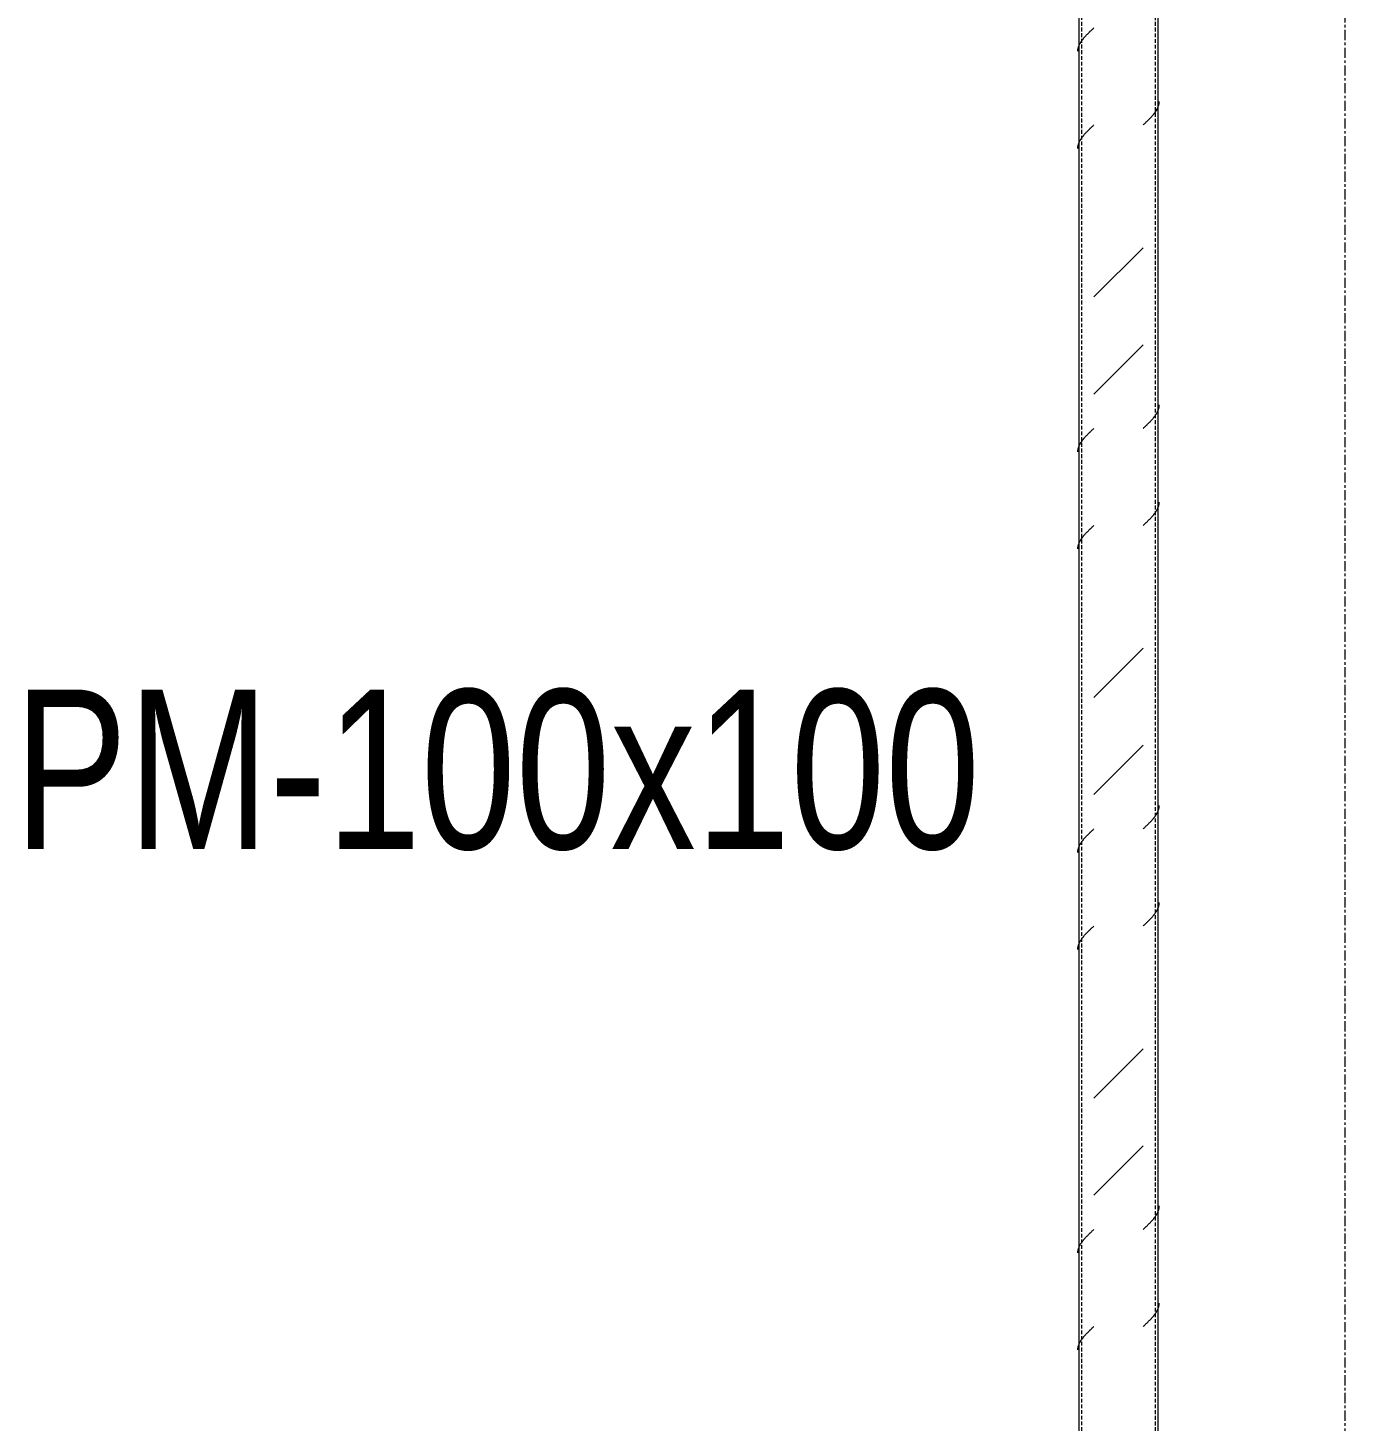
# Model space of a CAD drawing. Header units: centimetres. Extents: x -6111 to 13767, y -285 to 1600.
# Drawn here: x 10729.4 to 10894.8, y 174.1 to 349.1 of the extents above; entities that cross this region are included whole.
import ezdxf

# ---------------------------------------------------------------- set-up
doc = ezdxf.new("R2010")
doc.units = ezdxf.units.CM
doc.linetypes.add('Grid Line', pattern=[2.2225, 1.27, -0.3175, 0.3175, -0.3175])
doc.linetypes.add('Hidden', pattern=[0.714375, 0.47625, -0.238125])
for name, color, linetype, lineweight in [('S-COLS', 7, 'Continuous', 9), ('S-COLS-IDEN', 7, 'Continuous', 9), ('S-GRID', 7, 'Continuous', 9)]:
    doc.layers.add(name, color=color, linetype=linetype, lineweight=lineweight)
doc.styles.add('Century Gothic_2', font='GOTHIC.TTF', dxfattribs={"width": 0.8, "height": 20})

# ---------------------------------------------------------------- blocks, each defined once
blk = doc.blocks.new('FP_113-Elevación Eje 5')
at = {"layer": 'S-COLS'}
blk.add_line((-2572.12, 0), (-2572.12, 505.93), dxfattribs=at)
at = {"layer": 'S-COLS', "color": 9, "true_color": 0xc0c0c0}
for p, q in [((-2572.07, 339.34), (-2572.06, 339.39)), ((-2572.06, 339.39), (-2572.05, 339.44)), ((-2572.05, 339.44), (-2572.04, 339.48)), ((-2572.04, 339.48), (-2572.03, 339.53)), ((-2572.03, 339.53), (-2572.02, 339.58)), ((-2572.02, 339.62), (-2572.01, 339.67)), ((-2572.02, 339.58), (-2572.02, 339.62)), ((-2572.01, 339.72), (-2572, 339.76)), ((-2572.01, 339.67), (-2572.01, 339.72)), ((-2572, 339.76), (-2572, 339.81)), ((-2573.25, 337.61), (-2573.2, 337.66)), ((-2573.2, 337.66), (-2573.16, 337.71)), ((-2573.16, 337.71), (-2573.11, 337.75)), ((-2573.11, 337.75), (-2573.07, 337.8)), ((-2573.07, 337.8), (-2573.03, 337.85)), ((-2573.03, 337.85), (-2572.98, 337.89)), ((-2572.98, 337.89), (-2572.94, 337.94)), ((-2572.94, 337.94), (-2572.9, 337.99)), ((-2572.9, 337.99), (-2572.86, 338.03)), ((-2572.86, 338.03), (-2572.82, 338.08)), ((-2572.82, 338.08), (-2572.78, 338.13)), ((-2572.78, 338.13), (-2572.74, 338.17)), ((-2572.74, 338.17), (-2572.7, 338.22)), ((-2572.7, 338.22), (-2572.67, 338.27)), ((-2572.67, 338.27), (-2572.63, 338.31)), ((-2572.63, 338.31), (-2572.59, 338.36)), ((-2572.59, 338.36), (-2572.56, 338.41)), ((-2572.56, 338.41), (-2572.53, 338.45)), ((-2572.53, 338.45), (-2572.49, 338.5)), ((-2572.49, 338.5), (-2572.46, 338.55)), ((-2572.46, 338.55), (-2572.43, 338.59)), ((-2572.43, 338.59), (-2572.4, 338.64)), ((-2572.4, 338.64), (-2572.37, 338.69)), ((-2572.37, 338.69), (-2572.34, 338.73)), ((-2572.34, 338.73), (-2572.32, 338.78)), ((-2572.32, 338.78), (-2572.29, 338.83)), ((-2572.29, 338.83), (-2572.26, 338.87)), ((-2572.26, 338.87), (-2572.24, 338.92)), ((-2572.24, 338.92), (-2572.22, 338.97)), ((-2572.22, 338.97), (-2572.2, 339.02)), ((-2572.2, 339.02), (-2572.17, 339.06)), ((-2572.17, 339.06), (-2572.16, 339.11)), ((-2572.16, 339.11), (-2572.14, 339.16)), ((-2572.14, 339.16), (-2572.12, 339.2)), ((-2572.12, 339.2), (-2572.1, 339.25)), ((-2572.1, 339.25), (-2572.09, 339.3)), ((-2572.09, 339.3), (-2572.07, 339.34)), ((-2574.02, 336.86), (-2573.97, 336.91)), ((-2573.97, 336.91), (-2573.92, 336.96)), ((-2573.92, 336.96), (-2573.87, 337)), ((-2573.87, 337), (-2573.82, 337.05)), ((-2573.82, 337.05), (-2573.78, 337.1)), ((-2573.78, 337.1), (-2573.73, 337.14)), ((-2573.73, 337.14), (-2573.68, 337.19)), ((-2573.68, 337.19), (-2573.63, 337.24)), ((-2573.63, 337.24), (-2573.58, 337.29)), ((-2573.58, 337.29), (-2573.53, 337.33)), ((-2573.53, 337.33), (-2573.48, 337.38)), ((-2573.48, 337.38), (-2573.44, 337.43)), ((-2573.44, 337.43), (-2573.39, 337.47)), ((-2573.39, 337.47), (-2573.34, 337.52)), ((-2573.34, 337.52), (-2573.3, 337.57)), ((-2573.3, 337.57), (-2573.25, 337.61)), ((-2572.22, 300.87), (-2572.2, 300.92)), ((-2572.2, 300.92), (-2572.17, 300.96)), ((-2572.17, 300.96), (-2572.16, 301.01)), ((-2572.16, 301.01), (-2572.14, 301.06)), ((-2572.14, 301.06), (-2572.12, 301.1)), ((-2572.12, 301.1), (-2572.1, 301.15)), ((-2572.1, 301.15), (-2572.09, 301.2)), ((-2572.09, 301.2), (-2572.07, 301.24)), ((-2572.07, 301.24), (-2572.06, 301.29)), ((-2572.06, 301.29), (-2572.05, 301.34)), ((-2572.05, 301.34), (-2572.04, 301.38)), ((-2572.04, 301.38), (-2572.03, 301.43)), ((-2572.03, 301.43), (-2572.02, 301.48)), ((-2572.02, 301.52), (-2572.01, 301.57)), ((-2572.02, 301.48), (-2572.02, 301.52)), ((-2572.01, 301.62), (-2572, 301.66)), ((-2572.01, 301.57), (-2572.01, 301.62)), ((-2572, 301.66), (-2572, 301.71)), ((-2573.63, 299.14), (-2573.58, 299.19)), ((-2573.58, 299.19), (-2573.53, 299.23)), ((-2573.53, 299.23), (-2573.48, 299.28)), ((-2573.48, 299.28), (-2573.44, 299.33)), ((-2573.44, 299.33), (-2573.39, 299.37)), ((-2573.39, 299.37), (-2573.34, 299.42)), ((-2573.34, 299.42), (-2573.3, 299.47)), ((-2573.3, 299.47), (-2573.25, 299.51)), ((-2573.25, 299.51), (-2573.2, 299.56)), ((-2573.2, 299.56), (-2573.16, 299.61)), ((-2573.16, 299.61), (-2573.11, 299.65)), ((-2573.11, 299.65), (-2573.07, 299.7)), ((-2573.07, 299.7), (-2573.03, 299.75)), ((-2573.03, 299.75), (-2572.98, 299.79)), ((-2572.98, 299.79), (-2572.94, 299.84)), ((-2572.94, 299.84), (-2572.9, 299.89)), ((-2572.9, 299.89), (-2572.86, 299.93)), ((-2572.86, 299.93), (-2572.82, 299.98)), ((-2572.82, 299.98), (-2572.78, 300.03)), ((-2572.78, 300.03), (-2572.74, 300.07)), ((-2572.74, 300.07), (-2572.7, 300.12)), ((-2572.7, 300.12), (-2572.67, 300.17)), ((-2572.67, 300.17), (-2572.63, 300.21)), ((-2572.63, 300.21), (-2572.59, 300.26)), ((-2572.59, 300.26), (-2572.56, 300.31)), ((-2572.56, 300.31), (-2572.53, 300.35)), ((-2572.53, 300.35), (-2572.49, 300.4)), ((-2572.49, 300.4), (-2572.46, 300.45)), ((-2572.46, 300.45), (-2572.43, 300.49)), ((-2572.43, 300.49), (-2572.4, 300.54)), ((-2572.4, 300.54), (-2572.37, 300.59)), ((-2572.37, 300.59), (-2572.34, 300.63)), ((-2572.34, 300.63), (-2572.32, 300.68)), ((-2572.32, 300.68), (-2572.29, 300.73)), ((-2572.29, 300.73), (-2572.26, 300.77)), ((-2572.26, 300.77), (-2572.24, 300.82)), ((-2572.24, 300.82), (-2572.22, 300.87)), ((-2574.02, 298.76), (-2573.97, 298.81)), ((-2573.97, 298.81), (-2573.92, 298.86)), ((-2573.92, 298.86), (-2573.87, 298.9)), ((-2573.87, 298.9), (-2573.82, 298.95)), ((-2573.82, 298.95), (-2573.78, 299)), ((-2573.78, 299), (-2573.73, 299.04)), ((-2573.73, 299.04), (-2573.68, 299.09)), ((-2573.68, 299.09), (-2573.63, 299.14)), ((-2572.24, 288.63), (-2572.22, 288.68)), ((-2572.22, 288.68), (-2572.2, 288.73)), ((-2572.2, 288.73), (-2572.17, 288.77)), ((-2572.17, 288.77), (-2572.16, 288.82)), ((-2572.16, 288.82), (-2572.14, 288.87)), ((-2572.14, 288.87), (-2572.12, 288.91)), ((-2572.12, 288.91), (-2572.1, 288.96)), ((-2572.1, 288.96), (-2572.09, 289.01)), ((-2572.09, 289.01), (-2572.07, 289.05)), ((-2572.07, 289.05), (-2572.06, 289.1)), ((-2572.06, 289.1), (-2572.05, 289.15)), ((-2572.05, 289.15), (-2572.04, 289.19)), ((-2572.04, 289.19), (-2572.03, 289.24)), ((-2572.03, 289.24), (-2572.02, 289.29)), ((-2572.02, 289.33), (-2572.01, 289.38)), ((-2572.02, 289.29), (-2572.02, 289.33)), ((-2572.01, 289.43), (-2572, 289.47)), ((-2572.01, 289.38), (-2572.01, 289.43)), ((-2572, 289.47), (-2572, 289.52)), ((-2573.73, 286.86), (-2573.68, 286.9)), ((-2573.68, 286.9), (-2573.63, 286.95)), ((-2573.63, 286.95), (-2573.58, 287)), ((-2573.58, 287), (-2573.53, 287.04)), ((-2573.53, 287.04), (-2573.48, 287.09)), ((-2573.48, 287.09), (-2573.44, 287.14)), ((-2573.44, 287.14), (-2573.39, 287.18)), ((-2573.39, 287.18), (-2573.34, 287.23)), ((-2573.34, 287.23), (-2573.3, 287.28)), ((-2573.3, 287.28), (-2573.25, 287.32)), ((-2573.25, 287.32), (-2573.2, 287.37)), ((-2573.2, 287.37), (-2573.16, 287.42)), ((-2573.16, 287.42), (-2573.11, 287.46)), ((-2573.11, 287.46), (-2573.07, 287.51)), ((-2573.07, 287.51), (-2573.03, 287.56)), ((-2573.03, 287.56), (-2572.98, 287.6)), ((-2572.98, 287.6), (-2572.94, 287.65)), ((-2572.94, 287.65), (-2572.9, 287.7)), ((-2572.9, 287.7), (-2572.86, 287.74)), ((-2572.86, 287.74), (-2572.82, 287.79)), ((-2572.82, 287.79), (-2572.78, 287.84)), ((-2572.78, 287.84), (-2572.74, 287.88)), ((-2572.74, 287.88), (-2572.7, 287.93)), ((-2572.7, 287.93), (-2572.67, 287.98)), ((-2572.67, 287.98), (-2572.63, 288.02)), ((-2572.63, 288.02), (-2572.59, 288.07)), ((-2572.59, 288.07), (-2572.56, 288.12)), ((-2572.56, 288.12), (-2572.53, 288.16)), ((-2572.53, 288.16), (-2572.49, 288.21)), ((-2572.49, 288.21), (-2572.46, 288.26)), ((-2572.46, 288.26), (-2572.43, 288.3)), ((-2572.43, 288.3), (-2572.4, 288.35)), ((-2572.4, 288.35), (-2572.37, 288.4)), ((-2572.37, 288.4), (-2572.34, 288.45)), ((-2572.34, 288.45), (-2572.32, 288.49)), ((-2572.32, 288.49), (-2572.29, 288.54)), ((-2572.29, 288.54), (-2572.26, 288.59)), ((-2572.26, 288.59), (-2572.24, 288.63)), ((-2574.02, 286.57), (-2573.97, 286.62)), ((-2573.97, 286.62), (-2573.92, 286.67)), ((-2573.92, 286.67), (-2573.87, 286.72)), ((-2573.87, 286.72), (-2573.82, 286.76)), ((-2573.82, 286.76), (-2573.78, 286.81)), ((-2573.78, 286.81), (-2573.73, 286.86)), ((-2572.46, 250.16), (-2572.43, 250.2)), ((-2572.43, 250.2), (-2572.4, 250.25)), ((-2572.4, 250.25), (-2572.37, 250.3)), ((-2572.37, 250.3), (-2572.34, 250.35)), ((-2572.34, 250.35), (-2572.32, 250.39)), ((-2572.32, 250.39), (-2572.29, 250.44)), ((-2572.29, 250.44), (-2572.26, 250.49)), ((-2572.26, 250.49), (-2572.24, 250.53)), ((-2572.24, 250.53), (-2572.22, 250.58)), ((-2572.22, 250.58), (-2572.2, 250.63)), ((-2572.2, 250.63), (-2572.17, 250.67)), ((-2572.17, 250.67), (-2572.16, 250.72)), ((-2572.16, 250.72), (-2572.14, 250.77)), ((-2572.14, 250.77), (-2572.12, 250.81)), ((-2572.12, 250.81), (-2572.1, 250.86)), ((-2572.1, 250.86), (-2572.09, 250.91)), ((-2572.09, 250.91), (-2572.07, 250.95)), ((-2572.07, 250.95), (-2572.06, 251)), ((-2572.06, 251), (-2572.05, 251.05)), ((-2572.05, 251.05), (-2572.04, 251.09)), ((-2572.04, 251.09), (-2572.03, 251.14)), ((-2572.03, 251.14), (-2572.02, 251.19)), ((-2572.02, 251.23), (-2572.01, 251.28)), ((-2572.02, 251.19), (-2572.02, 251.23)), ((-2572.01, 251.33), (-2572, 251.37)), ((-2572.01, 251.28), (-2572.01, 251.33)), ((-2572, 251.37), (-2572, 251.42)), ((-2574.02, 248.47), (-2573.97, 248.52)), ((-2573.97, 248.52), (-2573.92, 248.57)), ((-2573.92, 248.57), (-2573.87, 248.62)), ((-2573.87, 248.62), (-2573.82, 248.66)), ((-2573.82, 248.66), (-2573.78, 248.71)), ((-2573.78, 248.71), (-2573.73, 248.76)), ((-2573.73, 248.76), (-2573.68, 248.8)), ((-2573.68, 248.8), (-2573.63, 248.85)), ((-2573.63, 248.85), (-2573.58, 248.9)), ((-2573.58, 248.9), (-2573.53, 248.94)), ((-2573.53, 248.94), (-2573.48, 248.99)), ((-2573.48, 248.99), (-2573.44, 249.04)), ((-2573.44, 249.04), (-2573.39, 249.08)), ((-2573.39, 249.08), (-2573.34, 249.13)), ((-2573.34, 249.13), (-2573.3, 249.18)), ((-2573.3, 249.18), (-2573.25, 249.22)), ((-2573.25, 249.22), (-2573.2, 249.27)), ((-2573.2, 249.27), (-2573.16, 249.32)), ((-2573.16, 249.32), (-2573.11, 249.36)), ((-2573.11, 249.36), (-2573.07, 249.41)), ((-2573.07, 249.41), (-2573.03, 249.46)), ((-2573.03, 249.46), (-2572.98, 249.5)), ((-2572.98, 249.5), (-2572.94, 249.55)), ((-2572.94, 249.55), (-2572.9, 249.6)), ((-2572.9, 249.6), (-2572.86, 249.64)), ((-2572.86, 249.64), (-2572.82, 249.69)), ((-2572.82, 249.69), (-2572.78, 249.74)), ((-2572.78, 249.74), (-2572.74, 249.78)), ((-2572.74, 249.78), (-2572.7, 249.83)), ((-2572.7, 249.83), (-2572.67, 249.88)), ((-2572.67, 249.88), (-2572.63, 249.92)), ((-2572.63, 249.92), (-2572.59, 249.97)), ((-2572.59, 249.97), (-2572.56, 250.02)), ((-2572.56, 250.02), (-2572.53, 250.06)), ((-2572.53, 250.06), (-2572.49, 250.11)), ((-2572.49, 250.11), (-2572.46, 250.16)), ((-2572.53, 237.88), (-2572.49, 237.92)), ((-2572.49, 237.92), (-2572.46, 237.97)), ((-2572.46, 237.97), (-2572.43, 238.02)), ((-2572.43, 238.02), (-2572.4, 238.06)), ((-2572.4, 238.06), (-2572.37, 238.11)), ((-2572.37, 238.11), (-2572.34, 238.16)), ((-2572.34, 238.16), (-2572.32, 238.2)), ((-2572.32, 238.2), (-2572.29, 238.25)), ((-2572.29, 238.25), (-2572.26, 238.3)), ((-2572.26, 238.3), (-2572.24, 238.34)), ((-2572.24, 238.34), (-2572.22, 238.39)), ((-2572.22, 238.39), (-2572.2, 238.44)), ((-2572.2, 238.44), (-2572.17, 238.48)), ((-2572.17, 238.48), (-2572.16, 238.53)), ((-2572.16, 238.53), (-2572.14, 238.58)), ((-2572.14, 238.58), (-2572.12, 238.62)), ((-2572.12, 238.62), (-2572.1, 238.67)), ((-2572.1, 238.67), (-2572.09, 238.72)), ((-2572.09, 238.72), (-2572.07, 238.76)), ((-2572.07, 238.76), (-2572.06, 238.81)), ((-2572.06, 238.81), (-2572.05, 238.86)), ((-2572.05, 238.86), (-2572.04, 238.9)), ((-2572.04, 238.9), (-2572.03, 238.95)), ((-2572.03, 238.95), (-2572.02, 239)), ((-2572.02, 239.04), (-2572.01, 239.09)), ((-2572.02, 239), (-2572.02, 239.04)), ((-2572.01, 239.14), (-2572, 239.18)), ((-2572.01, 239.09), (-2572.01, 239.14)), ((-2572, 239.18), (-2572, 239.23)), ((-2574.02, 236.29), (-2573.97, 236.33)), ((-2573.97, 236.33), (-2573.92, 236.38)), ((-2573.92, 236.38), (-2573.87, 236.43)), ((-2573.87, 236.43), (-2573.82, 236.47)), ((-2573.82, 236.47), (-2573.78, 236.52)), ((-2573.78, 236.52), (-2573.73, 236.57)), ((-2573.73, 236.57), (-2573.68, 236.61)), ((-2573.68, 236.61), (-2573.63, 236.66)), ((-2573.63, 236.66), (-2573.58, 236.71)), ((-2573.58, 236.71), (-2573.53, 236.75)), ((-2573.53, 236.75), (-2573.48, 236.8)), ((-2573.48, 236.8), (-2573.44, 236.85)), ((-2573.44, 236.85), (-2573.39, 236.89)), ((-2573.39, 236.89), (-2573.34, 236.94)), ((-2573.34, 236.94), (-2573.3, 236.99)), ((-2573.3, 236.99), (-2573.25, 237.03)), ((-2573.25, 237.03), (-2573.2, 237.08)), ((-2573.2, 237.08), (-2573.16, 237.13)), ((-2573.16, 237.13), (-2573.11, 237.17)), ((-2573.11, 237.17), (-2573.07, 237.22)), ((-2573.07, 237.22), (-2573.03, 237.27)), ((-2573.03, 237.27), (-2572.98, 237.31)), ((-2572.98, 237.31), (-2572.94, 237.36)), ((-2572.94, 237.36), (-2572.9, 237.41)), ((-2572.9, 237.41), (-2572.86, 237.45)), ((-2572.86, 237.45), (-2572.82, 237.5)), ((-2572.82, 237.5), (-2572.78, 237.55)), ((-2572.78, 237.55), (-2572.74, 237.59)), ((-2572.74, 237.59), (-2572.7, 237.64)), ((-2572.7, 237.64), (-2572.67, 237.69)), ((-2572.67, 237.69), (-2572.63, 237.73)), ((-2572.63, 237.73), (-2572.59, 237.78)), ((-2572.59, 237.78), (-2572.56, 237.83)), ((-2572.56, 237.83), (-2572.53, 237.88)), ((-2572.82, 199.4), (-2572.78, 199.45)), ((-2572.78, 199.45), (-2572.74, 199.49)), ((-2572.74, 199.49), (-2572.7, 199.54)), ((-2572.7, 199.54), (-2572.67, 199.59)), ((-2572.67, 199.59), (-2572.63, 199.63)), ((-2572.63, 199.63), (-2572.59, 199.68)), ((-2572.59, 199.68), (-2572.56, 199.73)), ((-2572.56, 199.73), (-2572.53, 199.78)), ((-2572.53, 199.78), (-2572.49, 199.82)), ((-2572.49, 199.82), (-2572.46, 199.87)), ((-2572.46, 199.87), (-2572.43, 199.92)), ((-2572.43, 199.92), (-2572.4, 199.96)), ((-2572.4, 199.96), (-2572.37, 200.01)), ((-2572.37, 200.01), (-2572.34, 200.06)), ((-2572.34, 200.06), (-2572.32, 200.1)), ((-2572.32, 200.1), (-2572.29, 200.15)), ((-2572.29, 200.15), (-2572.26, 200.2)), ((-2572.26, 200.2), (-2572.24, 200.24)), ((-2572.24, 200.24), (-2572.22, 200.29)), ((-2572.22, 200.29), (-2572.2, 200.34)), ((-2572.2, 200.34), (-2572.17, 200.38)), ((-2572.17, 200.38), (-2572.16, 200.43)), ((-2572.16, 200.43), (-2572.14, 200.48)), ((-2572.14, 200.48), (-2572.12, 200.52)), ((-2572.12, 200.52), (-2572.1, 200.57)), ((-2572.1, 200.57), (-2572.09, 200.62)), ((-2572.09, 200.62), (-2572.07, 200.66)), ((-2572.07, 200.66), (-2572.06, 200.71)), ((-2572.06, 200.71), (-2572.05, 200.76)), ((-2572.05, 200.76), (-2572.04, 200.8)), ((-2572.04, 200.8), (-2572.03, 200.85)), ((-2572.03, 200.85), (-2572.02, 200.9)), ((-2572.02, 200.94), (-2572.01, 200.99)), ((-2572.02, 200.9), (-2572.02, 200.94)), ((-2572.01, 201.04), (-2572, 201.08)), ((-2572.01, 200.99), (-2572.01, 201.04)), ((-2572, 201.08), (-2572, 201.13)), ((-2574.02, 198.19), (-2573.97, 198.23)), ((-2573.97, 198.23), (-2573.92, 198.28)), ((-2573.92, 198.28), (-2573.87, 198.33)), ((-2573.87, 198.33), (-2573.82, 198.37)), ((-2573.82, 198.37), (-2573.78, 198.42)), ((-2573.78, 198.42), (-2573.73, 198.47)), ((-2573.73, 198.47), (-2573.68, 198.51)), ((-2573.68, 198.51), (-2573.63, 198.56)), ((-2573.63, 198.56), (-2573.58, 198.61)), ((-2573.58, 198.61), (-2573.53, 198.65)), ((-2573.53, 198.65), (-2573.48, 198.7)), ((-2573.48, 198.7), (-2573.44, 198.75)), ((-2573.44, 198.75), (-2573.39, 198.79)), ((-2573.39, 198.79), (-2573.34, 198.84)), ((-2573.34, 198.84), (-2573.3, 198.89)), ((-2573.3, 198.89), (-2573.25, 198.93)), ((-2573.25, 198.93), (-2573.2, 198.98)), ((-2573.2, 198.98), (-2573.16, 199.03)), ((-2573.16, 199.03), (-2573.11, 199.07)), ((-2573.11, 199.07), (-2573.07, 199.12)), ((-2573.07, 199.12), (-2573.03, 199.17)), ((-2573.03, 199.17), (-2572.98, 199.21)), ((-2572.98, 199.21), (-2572.94, 199.26)), ((-2572.94, 199.26), (-2572.9, 199.31)), ((-2572.9, 199.31), (-2572.86, 199.35)), ((-2572.86, 199.35), (-2572.82, 199.4)), ((-2572, 188.89), (-2572, 188.94)), ((-2572.86, 187.16), (-2572.82, 187.21)), ((-2572.82, 187.21), (-2572.78, 187.26)), ((-2572.78, 187.26), (-2572.74, 187.31)), ((-2572.74, 187.31), (-2572.7, 187.35)), ((-2572.7, 187.35), (-2572.67, 187.4)), ((-2572.67, 187.4), (-2572.63, 187.45)), ((-2572.63, 187.45), (-2572.59, 187.49)), ((-2572.59, 187.49), (-2572.56, 187.54)), ((-2572.56, 187.54), (-2572.53, 187.59)), ((-2572.53, 187.59), (-2572.49, 187.63)), ((-2572.49, 187.63), (-2572.46, 187.68)), ((-2572.46, 187.68), (-2572.43, 187.73)), ((-2572.43, 187.73), (-2572.4, 187.77)), ((-2572.4, 187.77), (-2572.37, 187.82)), ((-2572.37, 187.82), (-2572.34, 187.87)), ((-2572.34, 187.87), (-2572.32, 187.91)), ((-2572.32, 187.91), (-2572.29, 187.96)), ((-2572.29, 187.96), (-2572.26, 188.01)), ((-2572.26, 188.01), (-2572.24, 188.05)), ((-2572.24, 188.05), (-2572.22, 188.1)), ((-2572.22, 188.1), (-2572.2, 188.15)), ((-2572.2, 188.15), (-2572.17, 188.19)), ((-2572.17, 188.19), (-2572.16, 188.24)), ((-2572.16, 188.24), (-2572.14, 188.29)), ((-2572.14, 188.29), (-2572.12, 188.33)), ((-2572.12, 188.33), (-2572.1, 188.38)), ((-2572.1, 188.38), (-2572.09, 188.43)), ((-2572.09, 188.43), (-2572.07, 188.47)), ((-2572.07, 188.47), (-2572.06, 188.52)), ((-2572.06, 188.52), (-2572.05, 188.57)), ((-2572.05, 188.57), (-2572.04, 188.61)), ((-2572.04, 188.61), (-2572.03, 188.66)), ((-2572.03, 188.66), (-2572.02, 188.71)), ((-2572.02, 188.75), (-2572.01, 188.8)), ((-2572.02, 188.71), (-2572.02, 188.75)), ((-2572.01, 188.85), (-2572, 188.89)), ((-2572.01, 188.8), (-2572.01, 188.85)), ((-2574.02, 186), (-2573.97, 186.04)), ((-2573.97, 186.04), (-2573.92, 186.09)), ((-2573.92, 186.09), (-2573.87, 186.14)), ((-2573.87, 186.14), (-2573.82, 186.18)), ((-2573.82, 186.18), (-2573.78, 186.23)), ((-2573.78, 186.23), (-2573.73, 186.28)), ((-2573.73, 186.28), (-2573.68, 186.32)), ((-2573.68, 186.32), (-2573.63, 186.37)), ((-2573.63, 186.37), (-2573.58, 186.42)), ((-2573.58, 186.42), (-2573.53, 186.46)), ((-2573.53, 186.46), (-2573.48, 186.51)), ((-2573.48, 186.51), (-2573.44, 186.56)), ((-2573.44, 186.56), (-2573.39, 186.6)), ((-2573.39, 186.6), (-2573.34, 186.65)), ((-2573.34, 186.65), (-2573.3, 186.7)), ((-2573.3, 186.7), (-2573.25, 186.74)), ((-2573.25, 186.74), (-2573.2, 186.79)), ((-2573.2, 186.79), (-2573.16, 186.84)), ((-2573.16, 186.84), (-2573.11, 186.88)), ((-2573.11, 186.88), (-2573.07, 186.93)), ((-2573.07, 186.93), (-2573.03, 186.98)), ((-2573.03, 186.98), (-2572.98, 187.02)), ((-2572.98, 187.02), (-2572.94, 187.07)), ((-2572.94, 187.07), (-2572.9, 187.12)), ((-2572.9, 187.12), (-2572.86, 187.16))]:
    blk.add_line(p, q, dxfattribs=at)
blk = doc.blocks.new('FP_114-Elevación Eje 5')
at = {"layer": 'S-COLS'}
blk.add_line((-2582.12, 515.53), (-2582.12, 0), dxfattribs=at)
at = {"layer": 'S-COLS', "color": 9, "true_color": 0xc0c0c0}
for p, q in [((-2581.17, 348.12), (-2581.12, 348.17)), ((-2581.12, 348.17), (-2581.08, 348.21)), ((-2581.08, 348.21), (-2581.03, 348.26)), ((-2581.03, 348.26), (-2580.99, 348.31)), ((-2580.99, 348.31), (-2580.94, 348.35)), ((-2580.94, 348.35), (-2580.89, 348.4)), ((-2580.89, 348.4), (-2580.85, 348.45)), ((-2580.85, 348.45), (-2580.8, 348.49)), ((-2580.8, 348.49), (-2580.75, 348.54)), ((-2580.75, 348.54), (-2580.7, 348.59)), ((-2580.7, 348.59), (-2580.66, 348.63)), ((-2580.66, 348.63), (-2580.61, 348.68)), ((-2580.61, 348.68), (-2580.56, 348.73)), ((-2580.56, 348.73), (-2580.51, 348.77)), ((-2580.51, 348.77), (-2580.46, 348.82)), ((-2580.46, 348.82), (-2580.41, 348.87)), ((-2580.41, 348.87), (-2580.36, 348.91)), ((-2580.36, 348.91), (-2580.31, 348.96)), ((-2580.31, 348.96), (-2580.26, 349.01)), ((-2580.26, 349.01), (-2580.21, 349.05)), ((-2582.21, 346.34), (-2582.2, 346.39)), ((-2582.2, 346.44), (-2582.19, 346.48)), ((-2582.2, 346.39), (-2582.2, 346.44)), ((-2582.19, 346.48), (-2582.17, 346.53)), ((-2582.17, 346.53), (-2582.16, 346.58)), ((-2582.16, 346.58), (-2582.15, 346.62)), ((-2582.15, 346.62), (-2582.13, 346.67)), ((-2582.13, 346.67), (-2582.12, 346.72)), ((-2582.12, 346.72), (-2582.1, 346.76)), ((-2582.1, 346.76), (-2582.08, 346.81)), ((-2582.08, 346.81), (-2582.06, 346.86)), ((-2582.06, 346.86), (-2582.04, 346.9)), ((-2582.04, 346.9), (-2582.02, 346.95)), ((-2582.02, 346.95), (-2582, 347)), ((-2582, 347), (-2581.97, 347.04)), ((-2581.97, 347.04), (-2581.95, 347.09)), ((-2581.95, 347.09), (-2581.92, 347.14)), ((-2581.92, 347.14), (-2581.89, 347.18)), ((-2581.89, 347.18), (-2581.87, 347.23)), ((-2581.87, 347.23), (-2581.84, 347.28)), ((-2581.84, 347.28), (-2581.81, 347.32)), ((-2581.81, 347.32), (-2581.78, 347.37)), ((-2581.78, 347.37), (-2581.74, 347.42)), ((-2581.74, 347.42), (-2581.71, 347.46)), ((-2581.71, 347.46), (-2581.68, 347.51)), ((-2581.68, 347.51), (-2581.64, 347.56)), ((-2581.64, 347.56), (-2581.61, 347.6)), ((-2581.61, 347.6), (-2581.57, 347.65)), ((-2581.57, 347.65), (-2581.53, 347.7)), ((-2581.53, 347.7), (-2581.5, 347.74)), ((-2581.5, 347.74), (-2581.46, 347.79)), ((-2581.46, 347.79), (-2581.42, 347.84)), ((-2581.42, 347.84), (-2581.38, 347.88)), ((-2581.38, 347.88), (-2581.34, 347.93)), ((-2581.34, 347.93), (-2581.29, 347.98)), ((-2581.29, 347.98), (-2581.25, 348.03)), ((-2581.25, 348.03), (-2581.21, 348.07)), ((-2581.21, 348.07), (-2581.17, 348.12)), ((-2582.23, 346.2), (-2582.22, 346.25)), ((-2582.23, 346.15), (-2582.23, 346.2)), ((-2582.23, 346.11), (-2582.23, 346.15)), ((-2582.22, 346.3), (-2582.21, 346.34)), ((-2582.22, 346.25), (-2582.22, 346.3)), ((-2581.25, 335.84), (-2581.21, 335.88)), ((-2581.21, 335.88), (-2581.17, 335.93)), ((-2581.17, 335.93), (-2581.12, 335.98)), ((-2581.12, 335.98), (-2581.08, 336.02)), ((-2581.08, 336.02), (-2581.03, 336.07)), ((-2581.03, 336.07), (-2580.99, 336.12)), ((-2580.99, 336.12), (-2580.94, 336.16)), ((-2580.94, 336.16), (-2580.89, 336.21)), ((-2580.89, 336.21), (-2580.85, 336.26)), ((-2580.85, 336.26), (-2580.8, 336.3)), ((-2580.8, 336.3), (-2580.75, 336.35)), ((-2580.75, 336.35), (-2580.7, 336.4)), ((-2580.7, 336.4), (-2580.66, 336.44)), ((-2580.66, 336.44), (-2580.61, 336.49)), ((-2580.61, 336.49), (-2580.56, 336.54)), ((-2580.56, 336.54), (-2580.51, 336.58)), ((-2580.51, 336.58), (-2580.46, 336.63)), ((-2580.46, 336.63), (-2580.41, 336.68)), ((-2580.41, 336.68), (-2580.36, 336.72)), ((-2580.36, 336.72), (-2580.31, 336.77)), ((-2580.31, 336.77), (-2580.26, 336.82)), ((-2580.26, 336.82), (-2580.21, 336.86)), ((-2582.22, 334.11), (-2582.21, 334.15)), ((-2582.21, 334.15), (-2582.2, 334.2)), ((-2582.2, 334.25), (-2582.19, 334.29)), ((-2582.2, 334.2), (-2582.2, 334.25)), ((-2582.19, 334.29), (-2582.17, 334.34)), ((-2582.17, 334.34), (-2582.16, 334.39)), ((-2582.16, 334.39), (-2582.15, 334.43)), ((-2582.15, 334.43), (-2582.13, 334.48)), ((-2582.13, 334.48), (-2582.12, 334.53)), ((-2582.12, 334.53), (-2582.1, 334.57)), ((-2582.1, 334.57), (-2582.08, 334.62)), ((-2582.08, 334.62), (-2582.06, 334.67)), ((-2582.06, 334.67), (-2582.04, 334.71)), ((-2582.04, 334.71), (-2582.02, 334.76)), ((-2582.02, 334.76), (-2582, 334.81)), ((-2582, 334.81), (-2581.97, 334.85)), ((-2581.97, 334.85), (-2581.95, 334.9)), ((-2581.95, 334.9), (-2581.92, 334.95)), ((-2581.92, 334.95), (-2581.89, 334.99)), ((-2581.89, 334.99), (-2581.87, 335.04)), ((-2581.87, 335.04), (-2581.84, 335.09)), ((-2581.84, 335.09), (-2581.81, 335.13)), ((-2581.81, 335.13), (-2581.78, 335.18)), ((-2581.78, 335.18), (-2581.74, 335.23)), ((-2581.74, 335.23), (-2581.71, 335.27)), ((-2581.71, 335.27), (-2581.68, 335.32)), ((-2581.68, 335.32), (-2581.64, 335.37)), ((-2581.64, 335.37), (-2581.61, 335.41)), ((-2581.61, 335.41), (-2581.57, 335.46)), ((-2581.57, 335.46), (-2581.53, 335.51)), ((-2581.53, 335.51), (-2581.5, 335.56)), ((-2581.5, 335.56), (-2581.46, 335.6)), ((-2581.46, 335.6), (-2581.42, 335.65)), ((-2581.42, 335.65), (-2581.38, 335.7)), ((-2581.38, 335.7), (-2581.34, 335.74)), ((-2581.34, 335.74), (-2581.29, 335.79)), ((-2581.29, 335.79), (-2581.25, 335.84)), ((-2582.23, 334.01), (-2582.22, 334.06)), ((-2582.23, 333.97), (-2582.23, 334.01)), ((-2582.23, 333.92), (-2582.23, 333.97)), ((-2582.22, 334.06), (-2582.22, 334.11)), ((-2581.57, 297.36), (-2581.53, 297.41)), ((-2581.53, 297.41), (-2581.5, 297.46)), ((-2581.5, 297.46), (-2581.46, 297.5)), ((-2581.46, 297.5), (-2581.42, 297.55)), ((-2581.42, 297.55), (-2581.38, 297.6)), ((-2581.38, 297.6), (-2581.34, 297.64)), ((-2581.34, 297.64), (-2581.29, 297.69)), ((-2581.29, 297.69), (-2581.25, 297.74)), ((-2581.25, 297.74), (-2581.21, 297.78)), ((-2581.21, 297.78), (-2581.17, 297.83)), ((-2581.17, 297.83), (-2581.12, 297.88)), ((-2581.12, 297.88), (-2581.08, 297.92)), ((-2581.08, 297.92), (-2581.03, 297.97)), ((-2581.03, 297.97), (-2580.99, 298.02)), ((-2580.99, 298.02), (-2580.94, 298.06)), ((-2580.94, 298.06), (-2580.89, 298.11)), ((-2580.89, 298.11), (-2580.85, 298.16)), ((-2580.85, 298.16), (-2580.8, 298.2)), ((-2580.8, 298.2), (-2580.75, 298.25)), ((-2580.75, 298.25), (-2580.7, 298.3)), ((-2580.7, 298.3), (-2580.66, 298.34)), ((-2580.66, 298.34), (-2580.61, 298.39)), ((-2580.61, 298.39), (-2580.56, 298.44)), ((-2580.56, 298.44), (-2580.51, 298.48)), ((-2580.51, 298.48), (-2580.46, 298.53)), ((-2580.46, 298.53), (-2580.41, 298.58)), ((-2580.41, 298.58), (-2580.36, 298.62)), ((-2580.36, 298.62), (-2580.31, 298.67)), ((-2580.31, 298.67), (-2580.26, 298.72)), ((-2580.26, 298.72), (-2580.21, 298.76)), ((-2582.23, 295.91), (-2582.22, 295.96)), ((-2582.23, 295.87), (-2582.23, 295.91)), ((-2582.23, 295.82), (-2582.23, 295.87)), ((-2582.22, 296.01), (-2582.21, 296.05)), ((-2582.22, 295.96), (-2582.22, 296.01)), ((-2582.21, 296.05), (-2582.2, 296.1)), ((-2582.2, 296.15), (-2582.19, 296.19)), ((-2582.2, 296.1), (-2582.2, 296.15)), ((-2582.19, 296.19), (-2582.17, 296.24)), ((-2582.17, 296.24), (-2582.16, 296.29)), ((-2582.16, 296.29), (-2582.15, 296.33)), ((-2582.15, 296.33), (-2582.13, 296.38)), ((-2582.13, 296.38), (-2582.12, 296.43)), ((-2582.12, 296.43), (-2582.1, 296.47)), ((-2582.1, 296.47), (-2582.08, 296.52)), ((-2582.08, 296.52), (-2582.06, 296.57)), ((-2582.06, 296.57), (-2582.04, 296.61)), ((-2582.04, 296.61), (-2582.02, 296.66)), ((-2582.02, 296.66), (-2582, 296.71)), ((-2582, 296.71), (-2581.97, 296.75)), ((-2581.97, 296.75), (-2581.95, 296.8)), ((-2581.95, 296.8), (-2581.92, 296.85)), ((-2581.92, 296.85), (-2581.89, 296.89)), ((-2581.89, 296.89), (-2581.87, 296.94)), ((-2581.87, 296.94), (-2581.84, 296.99)), ((-2581.84, 296.99), (-2581.81, 297.03)), ((-2581.81, 297.03), (-2581.78, 297.08)), ((-2581.78, 297.08), (-2581.74, 297.13)), ((-2581.74, 297.13), (-2581.71, 297.17)), ((-2581.71, 297.17), (-2581.68, 297.22)), ((-2581.68, 297.22), (-2581.64, 297.27)), ((-2581.64, 297.27), (-2581.61, 297.31)), ((-2581.61, 297.31), (-2581.57, 297.36)), ((-2581.61, 285.13), (-2581.57, 285.17)), ((-2581.57, 285.17), (-2581.53, 285.22)), ((-2581.53, 285.22), (-2581.5, 285.27)), ((-2581.5, 285.27), (-2581.46, 285.31)), ((-2581.46, 285.31), (-2581.42, 285.36)), ((-2581.42, 285.36), (-2581.38, 285.41)), ((-2581.38, 285.41), (-2581.34, 285.45)), ((-2581.34, 285.45), (-2581.29, 285.5)), ((-2581.29, 285.5), (-2581.25, 285.55)), ((-2581.25, 285.55), (-2581.21, 285.59)), ((-2581.21, 285.59), (-2581.17, 285.64)), ((-2581.17, 285.64), (-2581.12, 285.69)), ((-2581.12, 285.69), (-2581.08, 285.73)), ((-2581.08, 285.73), (-2581.03, 285.78)), ((-2581.03, 285.78), (-2580.99, 285.83)), ((-2580.99, 285.83), (-2580.94, 285.87)), ((-2580.94, 285.87), (-2580.89, 285.92)), ((-2580.89, 285.92), (-2580.85, 285.97)), ((-2580.85, 285.97), (-2580.8, 286.01)), ((-2580.8, 286.01), (-2580.75, 286.06)), ((-2580.75, 286.06), (-2580.7, 286.11)), ((-2580.7, 286.11), (-2580.66, 286.15)), ((-2580.66, 286.15), (-2580.61, 286.2)), ((-2580.61, 286.2), (-2580.56, 286.25)), ((-2580.56, 286.25), (-2580.51, 286.29)), ((-2580.51, 286.29), (-2580.46, 286.34)), ((-2580.46, 286.34), (-2580.41, 286.39)), ((-2580.41, 286.39), (-2580.36, 286.43)), ((-2580.36, 286.43), (-2580.31, 286.48)), ((-2580.31, 286.48), (-2580.26, 286.53)), ((-2580.26, 286.53), (-2580.21, 286.57)), ((-2582.23, 283.72), (-2582.22, 283.77)), ((-2582.23, 283.68), (-2582.23, 283.72)), ((-2582.23, 283.63), (-2582.23, 283.68)), ((-2582.22, 283.82), (-2582.21, 283.86)), ((-2582.22, 283.77), (-2582.22, 283.82)), ((-2582.21, 283.86), (-2582.2, 283.91)), ((-2582.2, 283.96), (-2582.19, 284)), ((-2582.2, 283.91), (-2582.2, 283.96)), ((-2582.19, 284), (-2582.17, 284.05)), ((-2582.17, 284.05), (-2582.16, 284.1)), ((-2582.16, 284.1), (-2582.15, 284.14)), ((-2582.15, 284.14), (-2582.13, 284.19)), ((-2582.13, 284.19), (-2582.12, 284.24)), ((-2582.12, 284.24), (-2582.1, 284.28)), ((-2582.1, 284.28), (-2582.08, 284.33)), ((-2582.08, 284.33), (-2582.06, 284.38)), ((-2582.06, 284.38), (-2582.04, 284.42)), ((-2582.04, 284.42), (-2582.02, 284.47)), ((-2582.02, 284.47), (-2582, 284.52)), ((-2582, 284.52), (-2581.97, 284.56)), ((-2581.97, 284.56), (-2581.95, 284.61)), ((-2581.95, 284.61), (-2581.92, 284.66)), ((-2581.92, 284.66), (-2581.89, 284.7)), ((-2581.89, 284.7), (-2581.87, 284.75)), ((-2581.87, 284.75), (-2581.84, 284.8)), ((-2581.84, 284.8), (-2581.81, 284.84)), ((-2581.81, 284.84), (-2581.78, 284.89)), ((-2581.78, 284.89), (-2581.74, 284.94)), ((-2581.74, 284.94), (-2581.71, 284.99)), ((-2581.71, 284.99), (-2581.68, 285.03)), ((-2581.68, 285.03), (-2581.64, 285.08)), ((-2581.64, 285.08), (-2581.61, 285.13)), ((-2580.31, 248.38), (-2580.26, 248.43)), ((-2580.26, 248.43), (-2580.21, 248.47)), ((-2581.87, 246.65), (-2581.84, 246.7)), ((-2581.84, 246.7), (-2581.81, 246.74)), ((-2581.81, 246.74), (-2581.78, 246.79)), ((-2581.78, 246.79), (-2581.74, 246.84)), ((-2581.74, 246.84), (-2581.71, 246.89)), ((-2581.71, 246.89), (-2581.68, 246.93)), ((-2581.68, 246.93), (-2581.64, 246.98)), ((-2581.64, 246.98), (-2581.61, 247.03)), ((-2581.61, 247.03), (-2581.57, 247.07)), ((-2581.57, 247.07), (-2581.53, 247.12)), ((-2581.53, 247.12), (-2581.5, 247.17)), ((-2581.5, 247.17), (-2581.46, 247.21)), ((-2581.46, 247.21), (-2581.42, 247.26)), ((-2581.42, 247.26), (-2581.38, 247.31)), ((-2581.38, 247.31), (-2581.34, 247.35)), ((-2581.34, 247.35), (-2581.29, 247.4)), ((-2581.29, 247.4), (-2581.25, 247.45)), ((-2581.25, 247.45), (-2581.21, 247.49)), ((-2581.21, 247.49), (-2581.17, 247.54)), ((-2581.17, 247.54), (-2581.12, 247.59)), ((-2581.12, 247.59), (-2581.08, 247.63)), ((-2581.08, 247.63), (-2581.03, 247.68)), ((-2581.03, 247.68), (-2580.99, 247.73)), ((-2580.99, 247.73), (-2580.94, 247.77)), ((-2580.94, 247.77), (-2580.89, 247.82)), ((-2580.89, 247.82), (-2580.85, 247.87)), ((-2580.85, 247.87), (-2580.8, 247.91)), ((-2580.8, 247.91), (-2580.75, 247.96)), ((-2580.75, 247.96), (-2580.7, 248.01)), ((-2580.7, 248.01), (-2580.66, 248.05)), ((-2580.66, 248.05), (-2580.61, 248.1)), ((-2580.61, 248.1), (-2580.56, 248.15)), ((-2580.56, 248.15), (-2580.51, 248.19)), ((-2580.51, 248.19), (-2580.46, 248.24)), ((-2580.46, 248.24), (-2580.41, 248.29)), ((-2580.41, 248.29), (-2580.36, 248.33)), ((-2580.36, 248.33), (-2580.31, 248.38)), ((-2582.23, 245.62), (-2582.22, 245.67)), ((-2582.23, 245.58), (-2582.23, 245.62)), ((-2582.23, 245.53), (-2582.23, 245.58)), ((-2582.22, 245.72), (-2582.21, 245.76)), ((-2582.22, 245.67), (-2582.22, 245.72)), ((-2582.21, 245.76), (-2582.2, 245.81)), ((-2582.2, 245.86), (-2582.19, 245.9)), ((-2582.2, 245.81), (-2582.2, 245.86)), ((-2582.19, 245.9), (-2582.17, 245.95)), ((-2582.17, 245.95), (-2582.16, 246)), ((-2582.16, 246), (-2582.15, 246.04)), ((-2582.15, 246.04), (-2582.13, 246.09)), ((-2582.13, 246.09), (-2582.12, 246.14)), ((-2582.12, 246.14), (-2582.1, 246.18)), ((-2582.1, 246.18), (-2582.08, 246.23)), ((-2582.08, 246.23), (-2582.06, 246.28)), ((-2582.06, 246.28), (-2582.04, 246.32)), ((-2582.04, 246.32), (-2582.02, 246.37)), ((-2582.02, 246.37), (-2582, 246.42)), ((-2582, 246.42), (-2581.97, 246.46)), ((-2581.97, 246.46), (-2581.95, 246.51)), ((-2581.95, 246.51), (-2581.92, 246.56)), ((-2581.92, 246.56), (-2581.89, 246.6)), ((-2581.89, 246.6), (-2581.87, 246.65)), ((-2580.36, 236.15), (-2580.31, 236.19)), ((-2580.31, 236.19), (-2580.26, 236.24)), ((-2580.26, 236.24), (-2580.21, 236.29)), ((-2581.89, 234.42), (-2581.87, 234.46)), ((-2581.87, 234.46), (-2581.84, 234.51)), ((-2581.84, 234.51), (-2581.81, 234.56)), ((-2581.81, 234.56), (-2581.78, 234.6)), ((-2581.78, 234.6), (-2581.74, 234.65)), ((-2581.74, 234.65), (-2581.71, 234.7)), ((-2581.71, 234.7), (-2581.68, 234.74)), ((-2581.68, 234.74), (-2581.64, 234.79)), ((-2581.64, 234.79), (-2581.61, 234.84)), ((-2581.61, 234.84), (-2581.57, 234.88)), ((-2581.57, 234.88), (-2581.53, 234.93)), ((-2581.53, 234.93), (-2581.5, 234.98)), ((-2581.5, 234.98), (-2581.46, 235.02)), ((-2581.46, 235.02), (-2581.42, 235.07)), ((-2581.42, 235.07), (-2581.38, 235.12)), ((-2581.38, 235.12), (-2581.34, 235.16)), ((-2581.34, 235.16), (-2581.29, 235.21)), ((-2581.29, 235.21), (-2581.25, 235.26)), ((-2581.25, 235.26), (-2581.21, 235.3)), ((-2581.21, 235.3), (-2581.17, 235.35)), ((-2581.17, 235.35), (-2581.12, 235.4)), ((-2581.12, 235.4), (-2581.08, 235.44)), ((-2581.08, 235.44), (-2581.03, 235.49)), ((-2581.03, 235.49), (-2580.99, 235.54)), ((-2580.99, 235.54), (-2580.94, 235.58)), ((-2580.94, 235.58), (-2580.89, 235.63)), ((-2580.89, 235.63), (-2580.85, 235.68)), ((-2580.85, 235.68), (-2580.8, 235.72)), ((-2580.8, 235.72), (-2580.75, 235.77)), ((-2580.75, 235.77), (-2580.7, 235.82)), ((-2580.7, 235.82), (-2580.66, 235.86)), ((-2580.66, 235.86), (-2580.61, 235.91)), ((-2580.61, 235.91), (-2580.56, 235.96)), ((-2580.56, 235.96), (-2580.51, 236)), ((-2580.51, 236), (-2580.46, 236.05)), ((-2580.46, 236.05), (-2580.41, 236.1)), ((-2580.41, 236.1), (-2580.36, 236.15)), ((-2582.23, 233.43), (-2582.22, 233.48)), ((-2582.23, 233.39), (-2582.23, 233.43)), ((-2582.23, 233.34), (-2582.23, 233.39)), ((-2582.22, 233.53), (-2582.21, 233.57)), ((-2582.22, 233.48), (-2582.22, 233.53)), ((-2582.21, 233.57), (-2582.2, 233.62)), ((-2582.2, 233.67), (-2582.19, 233.71)), ((-2582.2, 233.62), (-2582.2, 233.67)), ((-2582.19, 233.71), (-2582.17, 233.76)), ((-2582.17, 233.76), (-2582.16, 233.81)), ((-2582.16, 233.81), (-2582.15, 233.85)), ((-2582.15, 233.85), (-2582.13, 233.9)), ((-2582.13, 233.9), (-2582.12, 233.95)), ((-2582.12, 233.95), (-2582.1, 233.99)), ((-2582.1, 233.99), (-2582.08, 234.04)), ((-2582.08, 234.04), (-2582.06, 234.09)), ((-2582.06, 234.09), (-2582.04, 234.13)), ((-2582.04, 234.13), (-2582.02, 234.18)), ((-2582.02, 234.18), (-2582, 234.23)), ((-2582, 234.23), (-2581.97, 234.27)), ((-2581.97, 234.27), (-2581.95, 234.32)), ((-2581.95, 234.32), (-2581.92, 234.37)), ((-2581.92, 234.37), (-2581.89, 234.42)), ((-2580.75, 197.67), (-2580.7, 197.72)), ((-2580.7, 197.72), (-2580.66, 197.76)), ((-2580.66, 197.76), (-2580.61, 197.81)), ((-2580.61, 197.81), (-2580.56, 197.86)), ((-2580.56, 197.86), (-2580.51, 197.9)), ((-2580.51, 197.9), (-2580.46, 197.95)), ((-2580.46, 197.95), (-2580.41, 198)), ((-2580.41, 198), (-2580.36, 198.05)), ((-2580.36, 198.05), (-2580.31, 198.09)), ((-2580.31, 198.09), (-2580.26, 198.14)), ((-2580.26, 198.14), (-2580.21, 198.19)), ((-2582.1, 195.89), (-2582.08, 195.94)), ((-2582.08, 195.94), (-2582.06, 195.99)), ((-2582.06, 195.99), (-2582.04, 196.03)), ((-2582.04, 196.03), (-2582.02, 196.08)), ((-2582.02, 196.08), (-2582, 196.13)), ((-2582, 196.13), (-2581.97, 196.17)), ((-2581.97, 196.17), (-2581.95, 196.22)), ((-2581.95, 196.22), (-2581.92, 196.27)), ((-2581.92, 196.27), (-2581.89, 196.32)), ((-2581.89, 196.32), (-2581.87, 196.36)), ((-2581.87, 196.36), (-2581.84, 196.41)), ((-2581.84, 196.41), (-2581.81, 196.46)), ((-2581.81, 196.46), (-2581.78, 196.5)), ((-2581.78, 196.5), (-2581.74, 196.55)), ((-2581.74, 196.55), (-2581.71, 196.6)), ((-2581.71, 196.6), (-2581.68, 196.64)), ((-2581.68, 196.64), (-2581.64, 196.69)), ((-2581.64, 196.69), (-2581.61, 196.74)), ((-2581.61, 196.74), (-2581.57, 196.78)), ((-2581.57, 196.78), (-2581.53, 196.83)), ((-2581.53, 196.83), (-2581.5, 196.88)), ((-2581.5, 196.88), (-2581.46, 196.92)), ((-2581.46, 196.92), (-2581.42, 196.97)), ((-2581.42, 196.97), (-2581.38, 197.02)), ((-2581.38, 197.02), (-2581.34, 197.06)), ((-2581.34, 197.06), (-2581.29, 197.11)), ((-2581.29, 197.11), (-2581.25, 197.16)), ((-2581.25, 197.16), (-2581.21, 197.2)), ((-2581.21, 197.2), (-2581.17, 197.25)), ((-2581.17, 197.25), (-2581.12, 197.3)), ((-2581.12, 197.3), (-2581.08, 197.34)), ((-2581.08, 197.34), (-2581.03, 197.39)), ((-2581.03, 197.39), (-2580.99, 197.44)), ((-2580.99, 197.44), (-2580.94, 197.48)), ((-2580.94, 197.48), (-2580.89, 197.53)), ((-2580.89, 197.53), (-2580.85, 197.58)), ((-2580.85, 197.58), (-2580.8, 197.62)), ((-2580.8, 197.62), (-2580.75, 197.67)), ((-2582.23, 195.33), (-2582.22, 195.38)), ((-2582.23, 195.29), (-2582.23, 195.33)), ((-2582.23, 195.24), (-2582.23, 195.29)), ((-2582.22, 195.43), (-2582.21, 195.47)), ((-2582.22, 195.38), (-2582.22, 195.43)), ((-2582.21, 195.47), (-2582.2, 195.52)), ((-2582.2, 195.57), (-2582.19, 195.61)), ((-2582.2, 195.52), (-2582.2, 195.57)), ((-2582.19, 195.61), (-2582.17, 195.66)), ((-2582.17, 195.66), (-2582.16, 195.71)), ((-2582.16, 195.71), (-2582.15, 195.75)), ((-2582.15, 195.75), (-2582.13, 195.8)), ((-2582.13, 195.8), (-2582.12, 195.85)), ((-2582.12, 195.85), (-2582.1, 195.89)), ((-2580.85, 185.39), (-2580.8, 185.43)), ((-2580.8, 185.43), (-2580.75, 185.48)), ((-2580.75, 185.48), (-2580.7, 185.53)), ((-2580.7, 185.53), (-2580.66, 185.58)), ((-2580.66, 185.58), (-2580.61, 185.62)), ((-2580.61, 185.62), (-2580.56, 185.67)), ((-2580.56, 185.67), (-2580.51, 185.72)), ((-2580.51, 185.72), (-2580.46, 185.76)), ((-2580.46, 185.76), (-2580.41, 185.81)), ((-2580.41, 185.81), (-2580.36, 185.86)), ((-2580.36, 185.86), (-2580.31, 185.9)), ((-2580.31, 185.9), (-2580.26, 185.95)), ((-2580.26, 185.95), (-2580.21, 186)), ((-2582.12, 183.66), (-2582.1, 183.7)), ((-2582.1, 183.7), (-2582.08, 183.75)), ((-2582.08, 183.75), (-2582.06, 183.8)), ((-2582.06, 183.8), (-2582.04, 183.85)), ((-2582.04, 183.85), (-2582.02, 183.89)), ((-2582.02, 183.89), (-2582, 183.94)), ((-2582, 183.94), (-2581.97, 183.99)), ((-2581.97, 183.99), (-2581.95, 184.03)), ((-2581.95, 184.03), (-2581.92, 184.08)), ((-2581.92, 184.08), (-2581.89, 184.13)), ((-2581.89, 184.13), (-2581.87, 184.17)), ((-2581.87, 184.17), (-2581.84, 184.22)), ((-2581.84, 184.22), (-2581.81, 184.27)), ((-2581.81, 184.27), (-2581.78, 184.31)), ((-2581.78, 184.31), (-2581.74, 184.36)), ((-2581.74, 184.36), (-2581.71, 184.41)), ((-2581.71, 184.41), (-2581.68, 184.45)), ((-2581.68, 184.45), (-2581.64, 184.5)), ((-2581.64, 184.5), (-2581.61, 184.55)), ((-2581.61, 184.55), (-2581.57, 184.59)), ((-2581.57, 184.59), (-2581.53, 184.64)), ((-2581.53, 184.64), (-2581.5, 184.69)), ((-2581.5, 184.69), (-2581.46, 184.73)), ((-2581.46, 184.73), (-2581.42, 184.78)), ((-2581.42, 184.78), (-2581.38, 184.83)), ((-2581.38, 184.83), (-2581.34, 184.87)), ((-2581.34, 184.87), (-2581.29, 184.92)), ((-2581.29, 184.92), (-2581.25, 184.97)), ((-2581.25, 184.97), (-2581.21, 185.01)), ((-2581.21, 185.01), (-2581.17, 185.06)), ((-2581.17, 185.06), (-2581.12, 185.11)), ((-2581.12, 185.11), (-2581.08, 185.15)), ((-2581.08, 185.15), (-2581.03, 185.2)), ((-2581.03, 185.2), (-2580.99, 185.25)), ((-2580.99, 185.25), (-2580.94, 185.29)), ((-2580.94, 185.29), (-2580.89, 185.34)), ((-2580.89, 185.34), (-2580.85, 185.39)), ((-2582.23, 183.14), (-2582.22, 183.19)), ((-2582.23, 183.1), (-2582.23, 183.14)), ((-2582.23, 183.05), (-2582.23, 183.1)), ((-2582.22, 183.24), (-2582.21, 183.28)), ((-2582.22, 183.19), (-2582.22, 183.24)), ((-2582.21, 183.28), (-2582.2, 183.33)), ((-2582.2, 183.38), (-2582.19, 183.42)), ((-2582.2, 183.33), (-2582.2, 183.38)), ((-2582.19, 183.42), (-2582.17, 183.47)), ((-2582.17, 183.47), (-2582.16, 183.52)), ((-2582.16, 183.52), (-2582.15, 183.56)), ((-2582.15, 183.56), (-2582.13, 183.61)), ((-2582.13, 183.61), (-2582.12, 183.66))]:
    blk.add_line(p, q, dxfattribs=at)
blk = doc.blocks.new('HSS Rectangular-Column - 100 x 100 mm-1468480-Elevación Eje 5')
at = {"layer": 'S-COLS', "true_color": 0xc0c0c0}
h = blk.add_hatch(dxfattribs=at)
h.set_pattern_fill('FP_38', color=9, style=0, pattern_type=2)
h.set_pattern_definition([(45, (-314.542, 0), (-25.1447, 25.1447), []), (45, (-314.542, 38.1), (-25.1447, 25.1447), [])])
h.paths.add_polyline_path([(-2574.02, 0), (-2574.02, 515.53), (-2580.21, 515.53), (-2580.21, 0)])
at = {"layer": 'S-COLS', "linetype": 'Hidden'}
for p, q in [((-2581.72, 0), (-2581.72, 515.53)), ((-2572.52, 515.53), (-2572.52, 0))]:
    blk.add_line(p, q, dxfattribs=at)
at = {"layer": 'S-COLS'}
for name in ['FP_114-Elevación Eje 5', 'FP_113-Elevación Eje 5']:
    blk.add_blockref(name, (0, 0), dxfattribs=at)

msp = doc.modelspace()

# ---------------------------------------------------------------- linework, layer by layer
at = {"layer": 'S-GRID', "color": 253, "linetype": 'Grid Line', "true_color": 0xaaaaaa}
msp.add_line((10894.78, -176.993), (10894.78, 1531.136), dxfattribs=at)

# ---------------------------------------------------------------- block references
at = {"layer": 'S-COLS'}
msp.add_blockref('HSS Rectangular-Column - 100 x 100 mm-1468480-Elevación Eje 5', (13443.443, 0), dxfattribs=at)

# ---------------------------------------------------------------- texts
at = {"layer": 'S-COLS-IDEN', "insert": (10727.615, 265.971), "char_height": 20, "width": 157.13075, "attachment_point": 1, "style": 'Century Gothic_2'}
msp.add_mtext('PM-100x100', dxfattribs=at)

doc.saveas('drawing.dxf')
